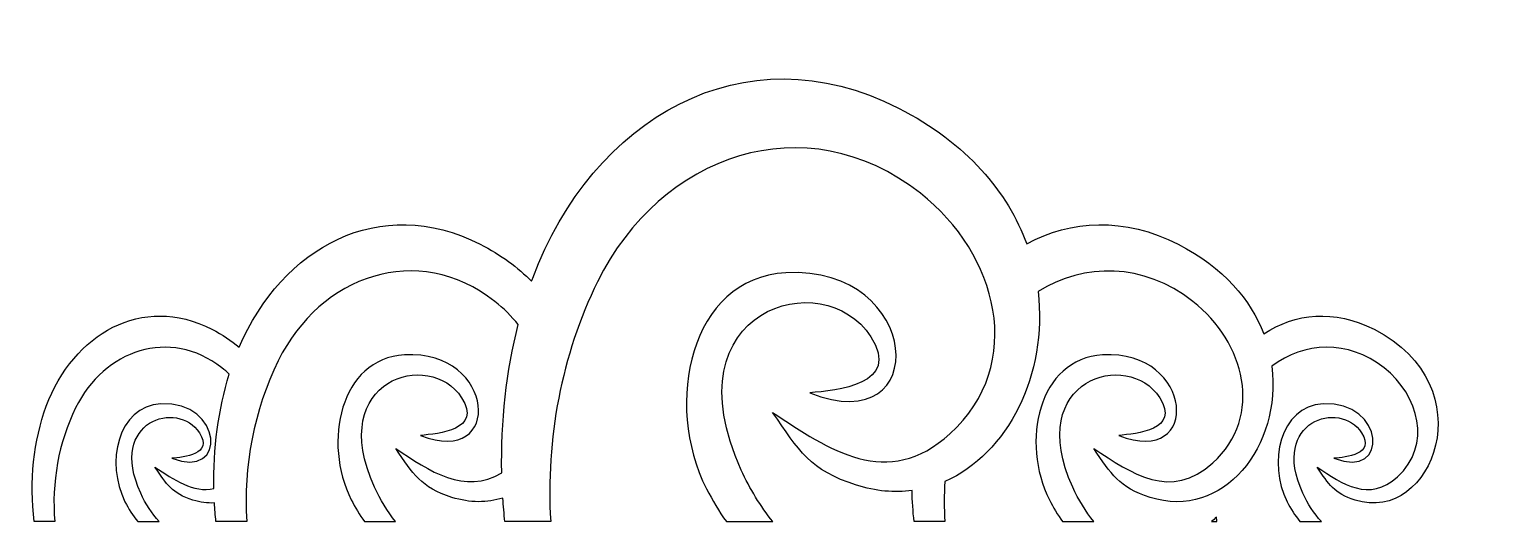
# Model space of a CAD drawing. Header units: centimetres. Extents: x -33.4 to 35.5, y -10.7 to 12.8.
import ezdxf

# ---------------------------------------------------------------- set-up
doc = ezdxf.new("R2010")
doc.units = ezdxf.units.CM
doc.header["$MEASUREMENT"] = 0
doc.layers.add('Layer 1', color=7, linetype='Continuous')

msp = doc.modelspace()

# ---------------------------------------------------------------- linework, layer by layer
at = {"layer": 'Layer 1'}
for points, knots in [([(27.53535, -7.9601), (28.09169, -8.77906), (28.33624, -9.20317), (29.33055, -9.52008), (29.33055, -9.52008), (33.00278, -10.69065), (35.51902, -4.13385), (30.2299, -1.43931), (30.2299, -1.43931), (28.35125, -0.48223), (26.49602, -0.68342), (25.00816, -1.65839), (25.00816, -1.65839), (24.3984, -0.05097), (23.11933, 1.48145), (20.96284, 2.58013), (20.96284, 2.58013), (18.41369, 3.87889), (15.89337, 3.73771), (13.79388, 2.59481), (13.79388, 2.59481), (12.90303, 5.03048), (10.98668, 7.35898), (7.72378, 9.02138), (7.72378, 9.02138), (0.40344, 12.75136), (-6.75854, 8.51199), (-9.57543, 0.9742), (-9.57543, 0.9742), (-9.59385, 0.9252), (-9.61131, 0.87522), (-9.62919, 0.82609), (-9.62919, 0.82609), (-10.26972, 1.47903), (-11.07485, 2.07529), (-12.06539, 2.58012), (-12.06539, 2.58012), (-16.80466, 4.99479), (-21.44408, 2.43317), (-23.46404, -2.29141), (-23.46404, -2.29141), (-23.8284, -1.97978), (-24.25604, -1.69237), (-24.75285, -1.43932), (-24.75285, -1.43932), (-28.06964, 0.2506), (-31.31441, -1.67004), (-32.59063, -5.08549), (-32.59063, -5.08549), (-33.18862, -6.68488), (-33.40108, -8.6533), (-33.16031, -10.53978), (-33.16031, -10.53978), (-33.16031, -10.53978), (-32.18823, -10.53978), (-32.18823, -10.53978), (-32.18823, -10.53978), (-32.34627, -8.69889), (-32.00678, -6.79735), (-31.20194, -5.16223), (-31.20194, -5.16223), (-29.85714, -2.43046), (-26.74564, -1.33617), (-24.28047, -3.26533), (-24.28047, -3.26533), (-24.15826, -3.36092), (-24.0419, -3.46226), (-23.93164, -3.5686), (-23.93164, -3.5686), (-24.44477, -5.22473), (-24.6975, -7.09502), (-24.6602, -8.97909), (-24.6602, -8.97909), (-25.62633, -9.19211), (-26.55348, -8.55668), (-27.4474, -7.9601), (-27.4474, -7.9601), (-26.89085, -8.77906), (-26.64685, -9.20317), (-25.65236, -9.52008), (-25.65236, -9.52008), (-25.30046, -9.63218), (-24.95934, -9.67319), (-24.63453, -9.65375), (-24.63453, -9.65375), (-24.61768, -9.94966), (-24.59341, -10.24509), (-24.56222, -10.53979), (-24.56222, -10.53979), (-24.56222, -10.53979), (-23.10683, -10.53978), (-23.10683, -10.53978), (-23.10683, -10.53978), (-23.2686, -7.92644), (-22.75848, -5.25049), (-21.61879, -2.93528), (-21.61879, -2.93528), (-19.62703, 1.11144), (-15.01762, 2.73252), (-11.36568, -0.12538), (-11.36568, -0.12538), (-10.95026, -0.45031), (-10.57891, -0.82081), (-10.26049, -1.22269), (-10.26049, -1.22269), (-10.82093, -3.41622), (-11.09025, -5.81337), (-11.04022, -8.22531), (-11.04022, -8.22531), (-12.7934, -9.29396), (-14.46128, -8.14474), (-16.05733, -7.07948), (-16.05733, -7.07948), (-15.23289, -8.29323), (-14.87075, -8.92122), (-13.39774, -9.39088), (-13.39774, -9.39088), (-12.53917, -9.66464), (-11.72338, -9.65253), (-10.98905, -9.42316), (-10.98905, -9.42316), (-10.96479, -9.79588), (-10.93269, -10.16844), (-10.89295, -10.53978), (-10.89295, -10.53978), (-10.89295, -10.53978), (-8.72519, -10.53978), (-8.72519, -10.53978), (-8.72519, -10.53978), (-8.96908, -6.64154), (-8.20949, -2.64906), (-6.5097, 0.80444), (-6.5097, 0.80444), (-3.54158, 6.83334), (3.32499, 9.24875), (8.76605, 4.99107), (8.76605, 4.99107), (12.42058, 2.13148), (13.78874, -3.08682), (10.16511, -6.38506), (10.16511, -6.38506), (7.21678, -9.06883), (4.43005, -7.14071), (1.77644, -5.36975), (1.77644, -5.36975), (3.00432, -7.17844), (3.54394, -8.11385), (5.73897, -8.81338), (5.73897, -8.81338), (6.65615, -9.10574), (7.53996, -9.17774), (8.37062, -9.0704), (8.37062, -9.0704), (8.38271, -9.56054), (8.41462, -10.0515), (8.46672, -10.53976), (8.46672, -10.53976), (8.46672, -10.53976), (9.92224, -10.53976), (9.92224, -10.53976), (9.92224, -10.53976), (9.88316, -9.90833), (9.88316, -9.27309), (9.92192, -8.64026), (9.92192, -8.64026), (12.8948, -7.34073), (14.80385, -3.5783), (14.33197, 0.34727), (14.33197, 0.34727), (16.52941, 1.69702), (19.29664, 1.72604), (21.66252, -0.12536), (21.66252, -0.12536), (24.11542, -2.04441), (25.0336, -5.54723), (22.6015, -7.76092), (22.6015, -7.76092), (20.62236, -9.5622), (18.75245, -8.26826), (16.97125, -7.07946), (16.97125, -7.07946), (17.79516, -8.29321), (18.1573, -8.9212), (19.63047, -9.39086), (19.63047, -9.39086), (23.10035, -10.49677), (25.87276, -6.94495), (25.39249, -3.19162), (25.39249, -3.19162), (26.92485, -2.04682), (28.97262, -1.91183), (30.70215, -3.26531), (30.70215, -3.26531), (32.35857, -4.56116), (32.9782, -6.92532), (31.33646, -8.41979), (31.33646, -8.41979), (30.00039, -9.63599), (28.73782, -8.76234), (27.53535, -7.9601), (27.53535, -7.9601), (27.53535, -7.9601), (27.53535, -7.9601), (27.53535, -7.9601)], [0, 0, 0, 0, 0.01923077, 0.01923077, 0.01923077, 0.01923077, 0.03846154, 0.03846154, 0.03846154, 0.03846154, 0.05769231, 0.05769231, 0.05769231, 0.05769231, 0.07692308, 0.07692308, 0.07692308, 0.07692308, 0.09615385, 0.09615385, 0.09615385, 0.09615385, 0.11538462, 0.11538462, 0.11538462, 0.11538462, 0.13461538, 0.13461538, 0.13461538, 0.13461538, 0.15384615, 0.15384615, 0.15384615, 0.15384615, 0.17307692, 0.17307692, 0.17307692, 0.17307692, 0.19230769, 0.19230769, 0.19230769, 0.19230769, 0.21153846, 0.21153846, 0.21153846, 0.21153846, 0.23076923, 0.23076923, 0.23076923, 0.23076923, 0.25, 0.25, 0.25, 0.25, 0.26923077, 0.26923077, 0.26923077, 0.26923077, 0.28846154, 0.28846154, 0.28846154, 0.28846154, 0.30769231, 0.30769231, 0.30769231, 0.30769231, 0.32692308, 0.32692308, 0.32692308, 0.32692308, 0.34615385, 0.34615385, 0.34615385, 0.34615385, 0.36538462, 0.36538462, 0.36538462, 0.36538462, 0.38461538, 0.38461538, 0.38461538, 0.38461538, 0.40384615, 0.40384615, 0.40384615, 0.40384615, 0.42307692, 0.42307692, 0.42307692, 0.42307692, 0.44230769, 0.44230769, 0.44230769, 0.44230769, 0.46153846, 0.46153846, 0.46153846, 0.46153846, 0.48076923, 0.48076923, 0.48076923, 0.48076923, 0.5, 0.5, 0.5, 0.5, 0.51923077, 0.51923077, 0.51923077, 0.51923077, 0.53846154, 0.53846154, 0.53846154, 0.53846154, 0.55769231, 0.55769231, 0.55769231, 0.55769231, 0.57692308, 0.57692308, 0.57692308, 0.57692308, 0.59615385, 0.59615385, 0.59615385, 0.59615385, 0.61538462, 0.61538462, 0.61538462, 0.61538462, 0.63461538, 0.63461538, 0.63461538, 0.63461538, 0.65384615, 0.65384615, 0.65384615, 0.65384615, 0.67307692, 0.67307692, 0.67307692, 0.67307692, 0.69230769, 0.69230769, 0.69230769, 0.69230769, 0.71153846, 0.71153846, 0.71153846, 0.71153846, 0.73076923, 0.73076923, 0.73076923, 0.73076923, 0.75, 0.75, 0.75, 0.75, 0.76923077, 0.76923077, 0.76923077, 0.76923077, 0.78846154, 0.78846154, 0.78846154, 0.78846154, 0.80769231, 0.80769231, 0.80769231, 0.80769231, 0.82692308, 0.82692308, 0.82692308, 0.82692308, 0.84615385, 0.84615385, 0.84615385, 0.84615385, 0.86538462, 0.86538462, 0.86538462, 0.86538462, 0.88461538, 0.88461538, 0.88461538, 0.88461538, 0.90384615, 0.90384615, 0.90384615, 0.90384615, 0.92307692, 0.92307692, 0.92307692, 0.92307692, 0.94230769, 0.94230769, 0.94230769, 0.94230769, 0.96153846, 0.96153846, 0.96153846, 0.96153846, 1, 1, 1, 1]), ([(-0.41283, -10.53978), (-0.76269, -10.04556), (-1.07857, -9.52706), (-1.35438, -8.98334), (-1.35438, -8.98334), (-3.39172, -4.96667), (-2.14302, 0.96909), (2.39828, 1.22918), (2.39828, 1.22918), (8.86856, 1.60018), (9.40651, -6.77484), (3.5281, -4.44465), (3.5281, -4.44465), (4.78958, -4.34411), (7.87872, -4.06151), (6.4206, -1.79308), (6.4206, -1.79308), (4.17741, 1.69558), (-3.17827, -0.50744), (0.28891, -8.10122), (0.28891, -8.10122), (0.69867, -8.9984), (1.20331, -9.80649), (1.78238, -10.53978), (1.78238, -10.53978), (1.78238, -10.53978), (-0.41283, -10.53978), (-0.41283, -10.53978), (-0.41283, -10.53978), (-0.41283, -10.53978), (-0.41283, -10.53978), (-0.41283, -10.53978)], [0, 0, 0, 0, 0.11111111, 0.11111111, 0.11111111, 0.11111111, 0.22222222, 0.22222222, 0.22222222, 0.22222222, 0.33333333, 0.33333333, 0.33333333, 0.33333333, 0.44444444, 0.44444444, 0.44444444, 0.44444444, 0.55555556, 0.55555556, 0.55555556, 0.55555556, 0.66666667, 0.66666667, 0.66666667, 0.66666667, 0.77777778, 0.77777778, 0.77777778, 0.77777778, 1, 1, 1, 1]), ([(-17.53367, -10.53978), (-17.76595, -10.21093), (-17.97552, -9.8662), (-18.15885, -9.50473), (-18.15885, -9.50473), (-19.52616, -6.80897), (-18.68804, -2.82469), (-15.63986, -2.65009), (-15.63986, -2.65009), (-11.29725, -2.40114), (-10.93594, -8.02216), (-14.88146, -6.45856), (-14.88146, -6.45856), (-14.0345, -6.3913), (-11.96131, -6.20125), (-12.94019, -4.67858), (-12.94019, -4.67858), (-14.44564, -2.33712), (-19.38303, -3.81591), (-17.05555, -8.91271), (-17.05555, -8.91271), (-16.78245, -9.51104), (-16.44645, -10.05), (-16.0609, -10.53977), (-16.0609, -10.53977), (-16.0609, -10.53977), (-17.53367, -10.53976), (-17.53367, -10.53976), (-17.53367, -10.53976), (-17.53367, -10.53976), (-17.53367, -10.53978), (-17.53367, -10.53978)], [0, 0, 0, 0, 0.11111111, 0.11111111, 0.11111111, 0.11111111, 0.22222222, 0.22222222, 0.22222222, 0.22222222, 0.33333333, 0.33333333, 0.33333333, 0.33333333, 0.44444444, 0.44444444, 0.44444444, 0.44444444, 0.55555556, 0.55555556, 0.55555556, 0.55555556, 0.66666667, 0.66666667, 0.66666667, 0.66666667, 0.77777778, 0.77777778, 0.77777778, 0.77777778, 1, 1, 1, 1]), ([(18.1469, -6.45859), (18.99357, -6.39133), (21.06692, -6.20128), (20.08815, -4.67861), (20.08815, -4.67861), (18.58278, -2.33715), (13.64557, -3.81594), (15.97269, -8.91274), (15.97269, -8.91274), (16.24571, -9.51107), (16.58179, -10.05003), (16.96747, -10.5398), (16.96747, -10.5398), (16.96747, -10.5398), (15.49429, -10.53978), (15.49429, -10.53978), (15.49429, -10.53978), (15.2622, -10.21093), (15.05299, -9.8662), (14.86971, -9.50473), (14.86971, -9.50473), (13.50221, -6.80897), (14.34044, -2.82469), (17.38846, -2.65009), (17.38846, -2.65009), (21.73129, -2.40115), (22.09247, -8.02217), (18.1469, -6.45859), (18.1469, -6.45859), (18.1469, -6.45859), (18.1469, -6.45859), (18.1469, -6.45859)], [0, 0, 0, 0, 0.11111111, 0.11111111, 0.11111111, 0.11111111, 0.22222222, 0.22222222, 0.22222222, 0.22222222, 0.33333333, 0.33333333, 0.33333333, 0.33333333, 0.44444444, 0.44444444, 0.44444444, 0.44444444, 0.55555556, 0.55555556, 0.55555556, 0.55555556, 0.66666667, 0.66666667, 0.66666667, 0.66666667, 0.77777778, 0.77777778, 0.77777778, 0.77777778, 1, 1, 1, 1]), ([(-28.26229, -10.53978), (-28.49287, -10.24609), (-28.69594, -9.93206), (-28.86596, -9.59702), (-28.86596, -9.59702), (-29.78904, -7.77714), (-29.22328, -5.08751), (-27.16564, -4.96956), (-27.16564, -4.96956), (-24.23419, -4.80184), (-23.99016, -8.59628), (-26.65364, -7.54057), (-26.65364, -7.54057), (-26.08211, -7.49498), (-24.68271, -7.367), (-25.34297, -6.33928), (-25.34297, -6.33928), (-26.35995, -4.75858), (-29.69209, -5.7568), (-28.12133, -9.19736), (-28.12133, -9.19736), (-27.89045, -9.70322), (-27.59314, -10.14637), (-27.24686, -10.53975), (-27.24686, -10.53975), (-27.24686, -10.53975), (-28.26229, -10.53976), (-28.26229, -10.53976), (-28.26229, -10.53976), (-28.26229, -10.53976), (-28.26229, -10.53978), (-28.26229, -10.53978)], [0, 0, 0, 0, 0.11111111, 0.11111111, 0.11111111, 0.11111111, 0.22222222, 0.22222222, 0.22222222, 0.22222222, 0.33333333, 0.33333333, 0.33333333, 0.33333333, 0.44444444, 0.44444444, 0.44444444, 0.44444444, 0.55555556, 0.55555556, 0.55555556, 0.55555556, 0.66666667, 0.66666667, 0.66666667, 0.66666667, 0.77777778, 0.77777778, 0.77777778, 0.77777778, 1, 1, 1, 1]), ([(28.3291, -7.5406), (28.90063, -7.49501), (30.30022, -7.36703), (29.63961, -6.33931), (29.63961, -6.33931), (28.62316, -4.75861), (25.29049, -5.75683), (26.86125, -9.19739), (26.86125, -9.19739), (27.09231, -9.70325), (27.38962, -10.1464), (27.73604, -10.53978), (27.73604, -10.53978), (27.73604, -10.53978), (26.7203, -10.53978), (26.7203, -10.53978), (26.7203, -10.53978), (26.48972, -10.24609), (26.28665, -9.93206), (26.11668, -9.59702), (26.11668, -9.59702), (25.19373, -7.77714), (25.7596, -5.08751), (27.81732, -4.96956), (27.81732, -4.96956), (30.74855, -4.80184), (30.99258, -8.59629), (28.3291, -7.5406), (28.3291, -7.5406), (28.3291, -7.5406), (28.3291, -7.5406), (28.3291, -7.5406)], [0, 0, 0, 0, 0.11111111, 0.11111111, 0.11111111, 0.11111111, 0.22222222, 0.22222222, 0.22222222, 0.22222222, 0.33333333, 0.33333333, 0.33333333, 0.33333333, 0.44444444, 0.44444444, 0.44444444, 0.44444444, 0.55555556, 0.55555556, 0.55555556, 0.55555556, 0.66666667, 0.66666667, 0.66666667, 0.66666667, 0.77777778, 0.77777778, 0.77777778, 0.77777778, 1, 1, 1, 1]), ([(22.53835, -10.53978), (22.61992, -10.47067), (22.70017, -10.39968), (22.7787, -10.32695), (22.7787, -10.32695), (22.78328, -10.39794), (22.78857, -10.46898), (22.79471, -10.53978), (22.79471, -10.53978), (22.79471, -10.53978), (22.53835, -10.53978), (22.53835, -10.53978), (22.53835, -10.53978), (22.53835, -10.53978), (22.53835, -10.53978), (22.53835, -10.53978)], [0, 0, 0, 0, 0.2, 0.2, 0.2, 0.2, 0.4, 0.4, 0.4, 0.4, 0.6, 0.6, 0.6, 0.6, 1, 1, 1, 1])]:
    msp.add_open_spline(points, degree=3, knots=knots, dxfattribs=at)

doc.saveas('drawing.dxf')
